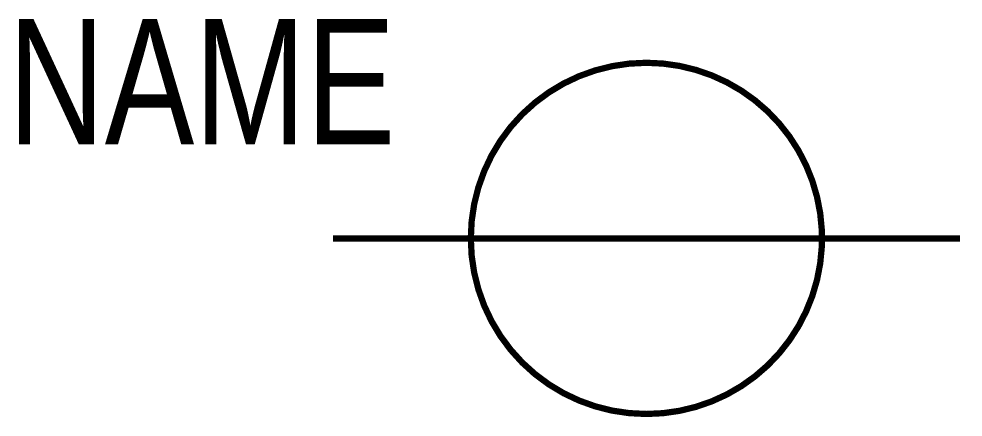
# Model space of a CAD drawing. Header units: millimetres. Extents: x -10 to 5, y -2.8 to 3.5.
import ezdxf
from ezdxf.enums import TextEntityAlignment as Align

# ---------------------------------------------------------------- set-up
doc = ezdxf.new("R2010")
doc.units = ezdxf.units.MM

msp = doc.modelspace()

# ---------------------------------------------------------------- linework, layer by layer
at = {"const_width": 0.1}
msp.add_lwpolyline([(0, 2.8, 1), (0, -2.8, 1)], format="xyb", close=True, dxfattribs=at)
msp.add_lwpolyline([(-5, 0), (5, 0)], dxfattribs=at)

# ---------------------------------------------------------------- texts
at = {"width": 0.8}
msp.add_attdef('NAME', text='XJQ', height=2, dxfattribs=at).set_placement((-4, 1.5), align=Align.RIGHT)

doc.saveas('drawing.dxf')
